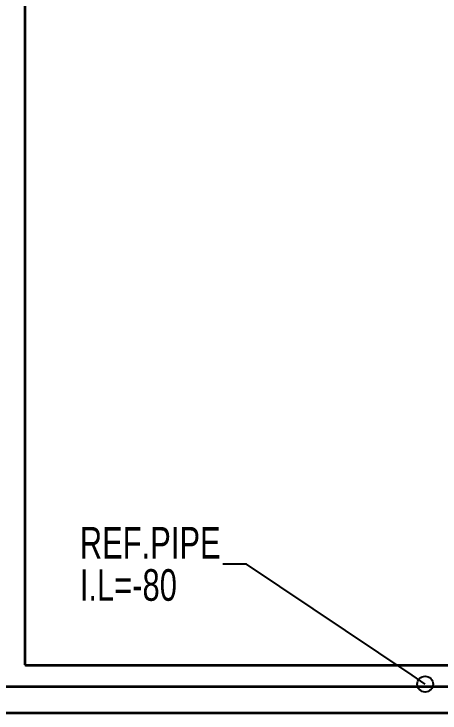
# Model space of a CAD drawing. Header units: millimetres. Extents: x -160614 to 59925, y -157025 to 0.
# Drawn here: x -28204 to -26857, y -100886 to -98675 of the extents above; entities that cross this region are included whole.
import ezdxf
from ezdxf import colors
from ezdxf.entities.mleader import LeaderData, LeaderLine
from ezdxf.math import Vec2, Vec3

# ---------------------------------------------------------------- set-up
doc = ezdxf.new("R2010")
doc.units = ezdxf.units.MM
doc.header["$LTSCALE"] = 8
doc.layers.get('0').update_dxf_attribs({"color": 9, "lineweight": 5})
for name, color, linetype in [('A-EXH', 1, 'Continuous'), ('M-TEXT-RP', 7, 'Continuous'), ('REF', 42, 'Continuous')]:
    doc.layers.add(name, color=color, linetype=linetype)
doc.layers.get('0').off()
doc.layers.get('0').freeze()
doc.styles.add('LEROY100', font='arial.ttf', dxfattribs={"width": 0.7})

# ---------------------------------------------------------------- blocks, each defined once
blk = doc.blocks.new('_Origin')
at = {"color": 0, "linetype": 'ByBlock', "lineweight": -2}
blk.add_line((0, 0), (-1, 0), dxfattribs=at)
blk.add_circle((0, 0), 0.5, dxfattribs=at)
blk = doc.blocks.new('HVACFF')
at = {"layer": 'REF', "lineweight": 35}
for p, q in [((-28168.5, -100733.7), (-28168.5, -96265.8)), ((-28168.5, -100733.7), (-28168.5, -96265.8)), ((-26108.2, -100735.8), (-28166.4, -100735.8)), ((-26108.2, -100735.8), (-28166.4, -100735.8)), ((-26070.7, -100803.4), (-28276.6, -100803.4)), ((-26070.7, -100803.4), (-28276.6, -100803.4)), ((-26033.2, -100886.3), (-28261.3, -100886.3)), ((-26033.2, -100886.3), (-28261.3, -100886.3))]:
    blk.add_line(p, q, dxfattribs=at)
at = {"layer": 'REF', "lineweight": 35, "ltscale": 1.034}
blk.add_arc((-28166.4, -100733.7), 2.12, 180, 270, dxfattribs=at)
blk.add_arc((-28166.4, -100733.7), 2.12, 180, 270, dxfattribs=at)
at = {"layer": 'M-TEXT-RP', "lineweight": 15}
ml = blk.add_multileader_mtext('Standard', dxfattribs=at)
ml.set_content('\\A1;REF.PIPE{\\H0.99997x;\\P\\A0;\\H1.00003x;\\C1;I.L=-80}', color=256, style='LEROY100')
ml.set_leader_properties()
ml.set_arrow_properties(name='ORIGIN')
ml.build(insert=Vec2(0, 0))
ml.multileader.update_dxf_attribs({"text_left_attachment_type": 2, "text_right_attachment_type": 2, "dogleg_length": 277.5, "arrow_head_size": 50})
ctx = ml.context
ctx.base_point, ctx.char_height, ctx.arrow_head_size, ctx.landing_gap_size, ctx.plane_origin = Vec3(-28016.1, -100415.6), 100, 50, 20, Vec3(-27032.5, -96888.2)
ctx.left_attachment, ctx.right_attachment = 2, 2
notes = []
notes.append((ctx, [(1, (1, 1, 0), (-27469.1, -100415.6), (-1, 0), 74.3, [(0, [(-26903.9, -100794.8)], 0, [])])]))
ctx.mtext.insert, ctx.mtext.width, ctx.mtext.line_spacing_factor, ctx.mtext.flow_direction = Vec3(-27996.1, -100297.9), 43.984, 0.8, 5
ml = blk.add_multileader_mtext('Standard', dxfattribs=at)
ml.set_content('\\A1;REF.PIPE{\\H0.99997x;\\P\\A0;\\H1.00003x;\\C1;I.L=-80}', color=256, style='LEROY100')
ml.set_leader_properties()
ml.set_arrow_properties(name='ORIGIN')
ml.build(insert=Vec2(0, 0))
ml.multileader.update_dxf_attribs({"text_left_attachment_type": 2, "text_right_attachment_type": 2, "dogleg_length": 277.5, "arrow_head_size": 50})
ctx = ml.context
ctx.base_point, ctx.char_height, ctx.arrow_head_size, ctx.landing_gap_size, ctx.plane_origin = Vec3(-28016.1, -100415.6), 100, 50, 20, Vec3(-27032.5, -96888.2)
ctx.left_attachment, ctx.right_attachment = 2, 2
notes.append((ctx, [(1, (1, 1, 0), (-27469.1, -100415.6), (-1, 0), 74.3, [(0, [(-26903.9, -100794.8)], 0, [])])]))
ctx.mtext.insert, ctx.mtext.width, ctx.mtext.line_spacing_factor, ctx.mtext.flow_direction = Vec3(-27996.1, -100297.9), 43.984, 0.8, 5
for ctx, leaders in notes:
    for number, flags, end, landing, length, lines in leaders:
        leader = LeaderData()
        leader.index, (leader.has_last_leader_line, leader.has_dogleg_vector, leader.attachment_direction) = number, flags
        leader.last_leader_point, leader.dogleg_vector, leader.dogleg_length = Vec3(end), Vec3(landing), length
        for number, points, colour, breaks in lines:
            line = LeaderLine()
            line.index, line.vertices, line.color, line.breaks = number, Vec3.list(points), colors.encode_raw_color(colour), breaks
            leader.lines.append(line)
        ctx.leaders.append(leader)

msp = doc.modelspace()

# ---------------------------------------------------------------- block references
at = {"layer": 'A-EXH'}
msp.add_blockref('HVACFF', (0, 0), dxfattribs=at)

doc.saveas('drawing.dxf')
